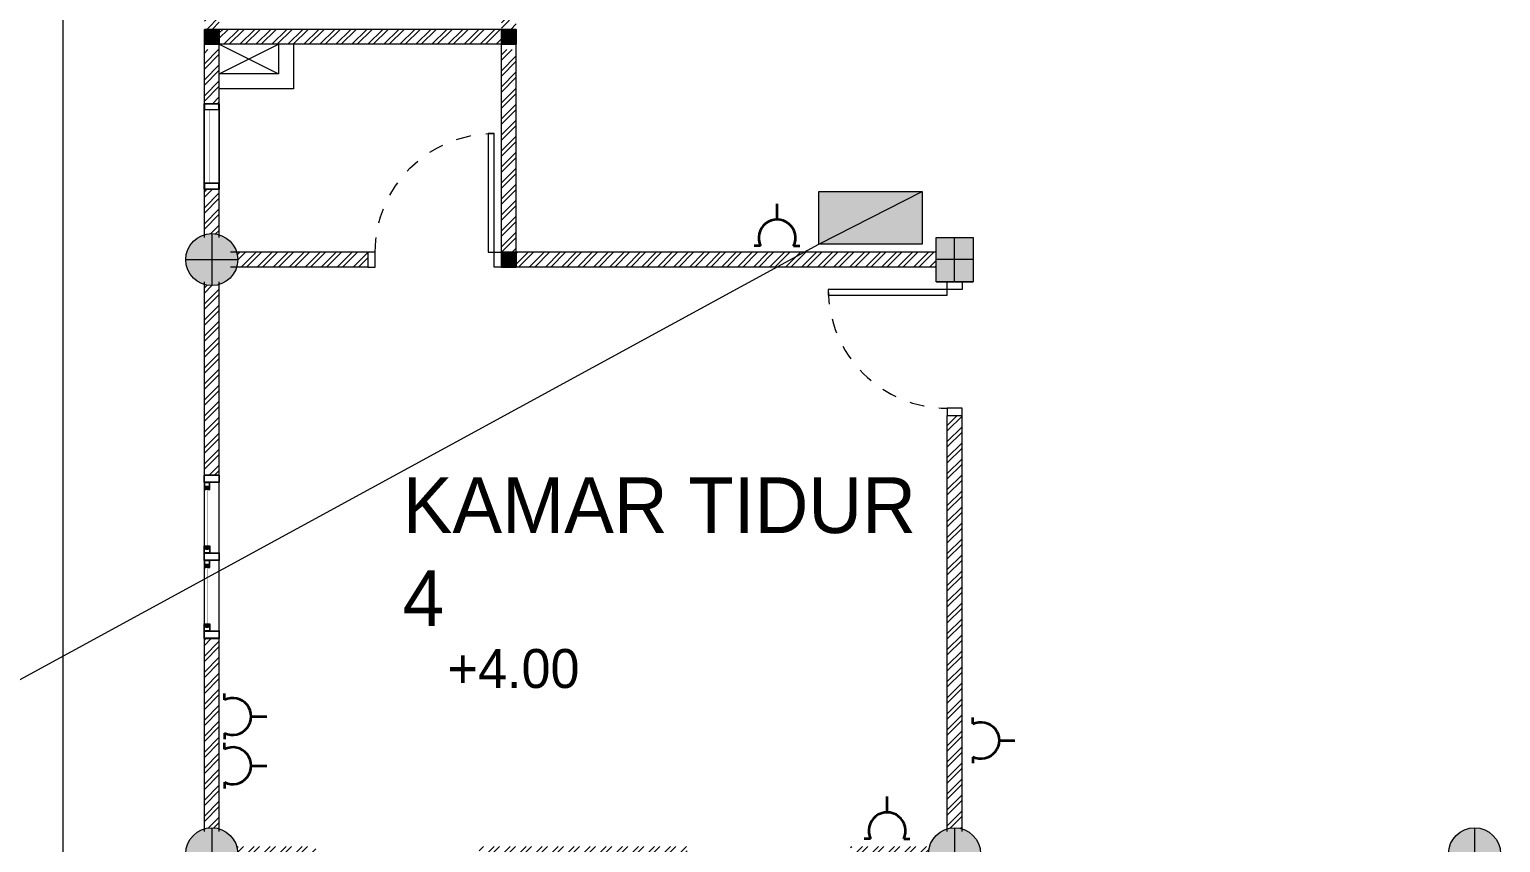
# Model space of a CAD drawing. Header units: millimetres. Extents: x -667 to -468, y -723 to -475.
# Drawn here: x -584.18 to -574.28, y -705.31 to -699.84 of the extents above; entities that cross this region are included whole.
import ezdxf

# ---------------------------------------------------------------- set-up
doc = ezdxf.new("R2010")
doc.units = ezdxf.units.MM
doc.linetypes.add('CENTER', pattern=[2, 1.25, -0.25, 0.25, -0.25])
doc.linetypes.add('HIDDEN', pattern=[0.375, 0.25, -0.125])
doc.layers.get('0').update_dxf_attribs({"lineweight": 9})
for name, color, linetype, lineweight in [('BLOCK', 231, 'Continuous', 5), ('COLUMN', 11, 'Continuous', 9), ('dinding', 36, 'Continuous', 9), ('DOOR', 6, 'Continuous', 5), ('HIDDEN', 9, 'HIDDEN', 5), ('NOTASI', 250, 'Continuous', 5), ('pintu', 6, 'Continuous', 5), ('TEXT', 26, 'Continuous', 5)]:
    doc.layers.add(name, color=color, linetype=linetype, lineweight=lineweight)
doc.styles.get("Standard").update_dxf_attribs({"font": 'arial.ttf'})
pattern_1 = [(45, (75.192764, -159.11501), (-0.053881537, 0.053881537), []), (45, (75.228685, -159.11501), (-0.053881537, 0.053881537), [])]

# ---------------------------------------------------------------- blocks, each defined once
blk = doc.blocks.new('FFFF')
at = {"layer": 'NOTASI', "ltscale": 0.01}
h = blk.add_hatch(color=256, dxfattribs=at)
h.paths.add_polyline_path([(-508.3704, -250.991), (-508.4954, -250.991), (-508.4954, -251.141), (-508.3704, -251.141)])
h.paths.add_polyline_path([(-508.3704, -251.141), (-508.4954, -251.141), (-508.4954, -251.291), (-508.3704, -251.291)])
h.paths.add_polyline_path([(-508.4954, -251.141), (-508.6204, -251.141), (-508.6204, -251.291), (-508.4954, -251.291)])
h.paths.add_polyline_path([(-508.4954, -250.991), (-508.6204, -250.991), (-508.6204, -251.141), (-508.4954, -251.141)])
at = {"ltscale": 0.01}
for p, q in [((-508.3704, -250.991), (-508.6204, -250.991)), ((-508.4954, -250.991), (-508.4954, -251.291)), ((-508.6204, -251.141), (-508.3704, -251.141))]:
    blk.add_line(p, q, dxfattribs=at)
blk.add_lwpolyline([(-508.6204, -250.991), (-508.3704, -250.991), (-508.3704, -251.291), (-508.6204, -251.291)], close=True, dxfattribs=at)
blk = doc.blocks.new('*U614')
for points in [[(81823.4, 24533.4), (81823.4, 25333.4), (81783.4, 25333.4), (81783.4, 24533.4)], [(80973.4, 24433.4), (81023.4, 24433.4), (81023.4, 24533.4), (80973.4, 24533.4)], [(81823.4, 24533.4), (81873.4, 24533.4), (81873.4, 24433.4), (81823.4, 24433.4)]]:
    blk.add_lwpolyline(points, close=True)
at = {"layer": 'HIDDEN'}
blk.add_arc((81823.4, 24533.4), 800, 90, 180, dxfattribs=at)
blk = doc.blocks.new('32')
at = {"layer": 'NOTASI'}
h = blk.add_hatch(color=256, dxfattribs=at)
h.paths.add_polyline_path([(2106.8221, 191.4695), (2106.7721, 191.4695), (2106.7721, 191.4195), (2106.8221, 191.4195)])
h.paths.add_polyline_path([(2106.8721, 191.4695), (2106.8221, 191.4695), (2106.8221, 191.4195), (2106.8721, 191.4195)])
h.paths.add_polyline_path([(2106.8721, 191.4195), (2106.8221, 191.4195), (2106.8221, 191.3695), (2106.8721, 191.3695)])
h.paths.add_polyline_path([(2106.8221, 191.4195), (2106.7721, 191.4195), (2106.7721, 191.3695), (2106.8221, 191.3695)])
at = {"layer": 'BLOCK'}
for p, q in [((2106.7721, 191.4195), (2106.8721, 191.4195)), ((2106.8221, 191.4695), (2106.8221, 191.3695))]:
    blk.add_line(p, q, dxfattribs=at)
blk.add_lwpolyline([(2106.8721, 191.4695), (2106.7721, 191.4695), (2106.7721, 191.3695), (2106.8721, 191.3695)], close=True, dxfattribs=at)
blk = doc.blocks.new('*U582')
for points in [[(81023.4, 24533.4), (81023.4, 25333.4), (81063.4, 25333.4), (81063.4, 24533.4)], [(81023.4, 24533.4), (80973.4, 24533.4), (80973.4, 24433.4), (81023.4, 24433.4)], [(81873.4, 24433.4), (81823.4, 24433.4), (81823.4, 24533.4), (81873.4, 24533.4)]]:
    blk.add_lwpolyline(points, close=True)
at = {"layer": 'HIDDEN'}
blk.add_arc((81023.4, 24533.4), 800, 0, 90, dxfattribs=at)
blk = doc.blocks.new('kolommm bulat')
at = {"layer": 'NOTASI'}
h = blk.add_hatch(color=256, dxfattribs=at)
h.paths.add_polyline_path([(-808.9141, -494.9305), (-808.9141, -495.1055), (-808.7391, -495.1055, 0.414214)])
h.paths.add_polyline_path([(-808.9141, -494.9305, 0.414214), (-809.0891, -495.1055), (-808.9141, -495.1055)])
h.paths.add_polyline_path([(-808.9141, -495.1055), (-809.0891, -495.1055, 0.414214), (-808.9141, -495.2805)])
h.paths.add_polyline_path([(-808.7391, -495.1055), (-808.9141, -495.1055), (-808.9141, -495.2805, 0.414214)])
for p, q in [((-808.9141, -494.9305), (-808.9141, -495.2805)), ((-809.0891, -495.1055), (-808.7391, -495.1055))]:
    blk.add_line(p, q)
blk.add_circle((-808.9141, -495.1055), 0.175)
blk = doc.blocks.new('FCE')
h = blk.add_hatch()
h.set_pattern_fill('ANSI31', color=30, scale=0.02, angle=-180, style=0)
h.set_pattern_definition([(45, (-1849.7851361, -2568.5427676), (-0.0017677669529, 0.0017677669529), [])])
h.paths.add_polyline_path([(-655.011, -509.7223), (-655.009, -509.7223, -0.354282), (-655.007, -509.7193), (-655.027, -509.7193), (-655.027, -509.7273), (-655.011, -509.7273)])
h.paths.add_polyline_path([(-655.027, -509.7113), (-655.027, -509.7193), (-655.007, -509.7193, -0.354282), (-655.009, -509.7163), (-655.011, -509.7163), (-655.011, -509.7113)])
h = blk.add_hatch()
h.set_pattern_fill('ANSI31', color=30, scale=0.02, angle=-180, style=0)
h.set_pattern_definition([(135, (540.1511286, -2568.5427676), (0.0017677669529, 0.0017677669529), [])])
h.paths.add_polyline_path([(-654.623, -509.7223), (-654.625, -509.7223, 0.354282), (-654.627, -509.7193), (-654.607, -509.7193), (-654.607, -509.7273), (-654.623, -509.7273)])
h.paths.add_polyline_path([(-654.607, -509.7113), (-654.607, -509.7193), (-654.627, -509.7193, 0.354282), (-654.625, -509.7163), (-654.623, -509.7163), (-654.623, -509.7113)])
h = blk.add_hatch()
h.set_pattern_fill('ANSI31', color=30, scale=0.02, angle=-180, style=0)
h.set_pattern_definition([(45, (-1849.2601361, -2568.5427676), (-0.0017677669529, 0.0017677669529), [])])
h.paths.add_polyline_path([(-654.486, -509.7223), (-654.484, -509.7223, -0.354282), (-654.482, -509.7193), (-654.502, -509.7193), (-654.502, -509.7273), (-654.486, -509.7273)])
h.paths.add_polyline_path([(-654.502, -509.7113), (-654.502, -509.7193), (-654.482, -509.7193, -0.354282), (-654.484, -509.7163), (-654.486, -509.7163), (-654.486, -509.7113)])
h = blk.add_hatch()
h.set_pattern_fill('ANSI31', color=30, scale=0.02, angle=-180, style=0)
h.set_pattern_definition([(135, (540.6761286, -2568.5427676), (0.0017677669529, 0.0017677669529), [])])
h.paths.add_polyline_path([(-654.098, -509.7223), (-654.1, -509.7223, 0.354282), (-654.102, -509.7193), (-654.082, -509.7193), (-654.082, -509.7273), (-654.098, -509.7273)])
h.paths.add_polyline_path([(-654.082, -509.7113), (-654.082, -509.7193), (-654.102, -509.7193, 0.354282), (-654.1, -509.7163), (-654.098, -509.7163), (-654.098, -509.7113)])
for points in [[(-655.0545, -509.6381), (-655.1045, -509.6381), (-655.1045, -509.7381), (-655.0545, -509.7381)], [(-655.1045, -509.6381), (-654.0045, -509.6381), (-654.0045, -509.7381), (-655.1045, -509.7381)], [(-655.0565, -509.6401), (-655.1025, -509.6401), (-655.1025, -509.7361), (-655.0565, -509.7361)], [(-654.5295, -509.6381), (-654.5795, -509.6381), (-654.5795, -509.7381), (-654.5295, -509.7381)], [(-654.5315, -509.6401), (-654.5775, -509.6401), (-654.5775, -509.7361), (-654.5315, -509.7361)], [(-654.0045, -509.6381), (-654.0545, -509.6381), (-654.0545, -509.7381), (-654.0045, -509.7381)], [(-654.0065, -509.6401), (-654.0525, -509.6401), (-654.0525, -509.7361), (-654.0065, -509.7361)], [(-655.029, -509.7093), (-655.009, -509.7093), (-655.009, -509.7026), (-655.0525, -509.7026), (-655.0525, -509.7361), (-655.009, -509.7361), (-655.009, -509.7293), (-655.029, -509.7293)], [(-654.605, -509.7093), (-654.625, -509.7093), (-654.625, -509.7026), (-654.5815, -509.7026), (-654.5815, -509.7361), (-654.625, -509.7361), (-654.625, -509.7293), (-654.605, -509.7293)], [(-654.504, -509.7093), (-654.484, -509.7093), (-654.484, -509.7026), (-654.5275, -509.7026), (-654.5275, -509.7361), (-654.484, -509.7361), (-654.484, -509.7293), (-654.504, -509.7293)], [(-654.08, -509.7093), (-654.1, -509.7093), (-654.1, -509.7026), (-654.0565, -509.7026), (-654.0565, -509.7361), (-654.1, -509.7361), (-654.1, -509.7293), (-654.08, -509.7293)]]:
    blk.add_lwpolyline(points, close=True)
for points in [[(-655.009, -509.7133), (-655.009, -509.7113), (-655.009, -509.7163), (-655.009, -509.7113), (-655.007, -509.7113), (-655.007, -509.7006), (-655.0545, -509.7006), (-655.0545, -509.7381), (-655.007, -509.7381), (-655.007, -509.7273), (-655.009, -509.7273), (-655.009, -509.7223), (-655.009, -509.7273)], [(-655.009, -509.7223), (-655.011, -509.7223), (-655.011, -509.7273), (-655.027, -509.7273), (-655.027, -509.7113), (-655.011, -509.7113), (-655.011, -509.7163), (-655.009, -509.7163)], [(-654.625, -509.7133), (-654.625, -509.7113), (-654.625, -509.7163), (-654.625, -509.7113), (-654.627, -509.7113), (-654.627, -509.7006), (-654.5795, -509.7006), (-654.5795, -509.7381), (-654.627, -509.7381), (-654.627, -509.7273), (-654.625, -509.7273), (-654.625, -509.7223), (-654.625, -509.7273)], [(-654.625, -509.7223), (-654.623, -509.7223), (-654.623, -509.7273), (-654.607, -509.7273), (-654.607, -509.7113), (-654.623, -509.7113), (-654.623, -509.7163), (-654.625, -509.7163)], [(-654.484, -509.7133), (-654.484, -509.7113), (-654.484, -509.7163), (-654.484, -509.7113), (-654.482, -509.7113), (-654.482, -509.7006), (-654.5295, -509.7006), (-654.5295, -509.7381), (-654.482, -509.7381), (-654.482, -509.7273), (-654.484, -509.7273), (-654.484, -509.7223), (-654.484, -509.7273)], [(-654.484, -509.7223), (-654.486, -509.7223), (-654.486, -509.7273), (-654.502, -509.7273), (-654.502, -509.7113), (-654.486, -509.7113), (-654.486, -509.7163), (-654.484, -509.7163)], [(-654.1, -509.7133), (-654.1, -509.7113), (-654.1, -509.7163), (-654.1, -509.7113), (-654.102, -509.7113), (-654.102, -509.7006), (-654.0545, -509.7006), (-654.0545, -509.7381), (-654.102, -509.7381), (-654.102, -509.7273), (-654.1, -509.7273), (-654.1, -509.7223), (-654.1, -509.7273)], [(-654.1, -509.7223), (-654.098, -509.7223), (-654.098, -509.7273), (-654.082, -509.7273), (-654.082, -509.7113), (-654.098, -509.7113), (-654.098, -509.7163), (-654.1, -509.7163)]]:
    blk.add_lwpolyline(points)
at = {"color": 20, "const_width": 0.002}
for points in [[(-654.623, -509.7193), (-655.011, -509.7193)], [(-654.098, -509.7193), (-654.486, -509.7193)]]:
    blk.add_lwpolyline(points, dxfattribs=at)
for centre, start, end in [((-655.0062, -509.7166), 174.67337, 252.70675), ((-655.0062, -509.7221), 107.29325, 185.32663), ((-654.6279, -509.7166), 287.29325, 5.32663), ((-654.6279, -509.7221), 354.67337, 72.70675), ((-654.4812, -509.7166), 174.67337, 252.70675), ((-654.4812, -509.7221), 107.29325, 185.32663), ((-654.1029, -509.7166), 287.29325, 5.32663), ((-654.1029, -509.7221), 354.67337, 72.70675)]:
    blk.add_arc(centre, 0.00286, start, end)
blk = doc.blocks.new('VFE')
for points in [[(-641.3645, -508.7381), (-641.3245, -508.7381), (-641.3245, -508.6381), (-641.3645, -508.6381)], [(-640.7895, -508.7381), (-641.3645, -508.7381), (-641.3645, -508.6381), (-640.7895, -508.6381)], [(-641.3265, -508.6401), (-641.3625, -508.6401), (-641.3625, -508.7361), (-641.3265, -508.7361)], [(-640.8295, -508.7381), (-640.7895, -508.7381), (-640.7895, -508.6381), (-640.8295, -508.6381)], [(-640.7915, -508.6401), (-640.8275, -508.6401), (-640.8275, -508.7361), (-640.7915, -508.7361)]]:
    blk.add_lwpolyline(points, close=True)
at = {"linetype": 'CENTER', "ltscale": 0.1, "const_width": 0.002}
blk.add_lwpolyline([(-641.3245, -508.7031), (-640.8295, -508.7031)], dxfattribs=at)
blk = doc.blocks.new('bok')
h = blk.add_hatch(color=256)
h.set_gradient(color1=(250, 255, 255), one_color=1, tint=1)
h.paths.add_polyline_path([(286.4947, 536.0116), (286.4947, 535.8143), (286.8815, 536.0116)])
blk.add_line((286.4947, 535.8143), (286.8815, 536.0116))
blk.add_lwpolyline([(286.4947, 536.0116), (286.8815, 536.0116), (286.8815, 535.8143), (286.4947, 535.8143)], close=True)
blk = doc.blocks.new('box panel')
at = {"lineweight": 9}
h = blk.add_hatch(color=256, dxfattribs=at)
h.set_gradient(color1=(238, 227, 17), one_color=1, tint=1)
h.paths.add_polyline_path([(0.1934, 0.0987), (-0.1934, -0.0987), (0.1934, -0.0987)])
blk.add_blockref('bok', (-286.6881, -535.913))
blk = doc.blocks.new('sk 1')
at = {"color": 242, "lineweight": 35, "true_color": 0xbb071f}
for p, q in [((54.3, 111.4), (54.3, 153.6)), ((54.3, 111.4), (54.3, 111.4)), ((-124, 0), (-230, 0)), ((54.3, -111.4), (54.3, -153.6))]:
    blk.add_line(p, q, dxfattribs=at)
blk.add_arc((0, 0), 124, 64.02952, 295.97048, dxfattribs=at)

msp = doc.modelspace()

# ---------------------------------------------------------------- hatches: boundary and pattern name
at = {"layer": 'NOTASI'}
h = msp.add_hatch(dxfattribs=at)
h.set_pattern_fill('ANSI32', color=256, scale=0.008, style=0)
h.set_pattern_definition(pattern_1)
h.paths.add_polyline_path([(-578.0805, -698.3357), (-580.9055, -698.3357), (-580.9055, -698.4357), (-578.0805, -698.4357)])
h.paths.add_polyline_path([(-580.9055, -698.4357), (-581.0055, -698.4357), (-581.0055, -699.8357), (-580.9055, -699.8357)])
h.paths.add_polyline_path([(-580.9055, -699.9714), (-581.0055, -699.9714), (-581.0055, -701.3357), (-580.9055, -701.3357)])
h.paths.add_polyline_path([(-581.0055, -699.8357), (-582.9055, -699.8357), (-582.9055, -699.9357), (-581.0055, -699.9357)])
h.paths.add_polyline_path([(-582.9055, -699.9714), (-583.0055, -699.9714), (-583.0055, -700.3357), (-582.9055, -700.3357)])
h.paths.add_polyline_path([(-582.9055, -700.9107), (-583.0055, -700.9107), (-583.0055, -701.2179, -0.145898), (-582.9055, -701.2179)])
h.paths.add_polyline_path([(-582.9055, -699.4357), (-583.0055, -699.4357), (-583.0055, -699.8357), (-582.9055, -699.8357)])
h.paths.add_polyline_path([(-582.9055, -698.5534, -0.145898), (-583.0055, -698.5534), (-583.0055, -698.8607), (-582.9055, -698.8607)])
h.paths.add_polyline_path([(-581.9055, -698.3357), (-582.7878, -698.3357, -0.072565), (-582.7805, -698.3857, -0.072565), (-582.7878, -698.4357), (-581.9055, -698.4357)])
h = msp.add_hatch(dxfattribs=at)
h.set_pattern_fill('ANSI32', color=256, scale=0.008, style=0)
h.set_pattern_definition(pattern_1)
h.paths.add_polyline_path([(-578.0805, -701.3357), (-580.9055, -701.3357), (-580.9055, -701.4357), (-578.0805, -701.4357)])
h.paths.add_polyline_path([(-581.9055, -701.3357), (-582.7878, -701.3357, -0.072565), (-582.7805, -701.3857, -0.072565), (-582.7878, -701.4357), (-581.9055, -701.4357)])
h.paths.add_polyline_path([(-582.9055, -701.5534, -0.145898), (-583.0055, -701.5534), (-583.0055, -702.8357), (-582.9055, -702.8357)])
h = msp.add_hatch(dxfattribs=at)
h.set_pattern_fill('ANSI32', color=256, scale=0.008, style=0)
h.set_pattern_definition(pattern_1)
h.paths.add_polyline_path([(-577.9055, -702.4357), (-578.0055, -702.4357), (-578.0055, -705.2179, -0.145898), (-577.9055, -705.2179)])
h.paths.add_polyline_path([(-578.1232, -705.3357), (-578.6555, -705.3357), (-578.6555, -705.4357), (-578.1232, -705.4357, -0.072565), (-578.1305, -705.3857, -0.072565)])
h.paths.add_polyline_path([(-579.7555, -705.3357), (-581.1555, -705.3357), (-581.1555, -705.4357), (-579.7555, -705.4357)])
h.paths.add_polyline_path([(-582.2555, -705.3357), (-582.7878, -705.3357, -0.072565), (-582.7805, -705.3857, -0.072565), (-582.7878, -705.4357), (-582.2555, -705.4357)])
h.paths.add_polyline_path([(-582.9055, -703.9357), (-583.0055, -703.9357), (-583.0055, -705.2179, -0.145898), (-582.9055, -705.2179)])

# ---------------------------------------------------------------- linework, layer by layer
at = {"color": 1, "linetype": 'ByBlock', "true_color": 0xff1a1a}
msp.add_line((-586.8172, -705.6143), (-578.8687, -701.2817), dxfattribs=at)
at = {"layer": 'dinding', "ltscale": 0.01}
msp.add_line((-583.9555, -711.3857), (-583.9555, -691.3857), dxfattribs=at)
at = {"layer": 'dinding'}
for p, q in [((-581.0055, -699.8357), (-582.9055, -699.8357)), ((-583.0055, -701.2357), (-583.0055, -699.9357)), ((-581.0055, -699.9357), (-582.9055, -699.9357)), ((-582.9055, -701.2357), (-582.9055, -699.9357)), ((-582.5055, -699.9357), (-582.5055, -700.1357)), ((-582.4055, -699.9357), (-582.4055, -700.2357)), ((-581.0055, -701.3357), (-581.0055, -699.9357)), ((-580.9055, -701.3357), (-580.9055, -699.9357)), ((-582.5055, -700.1357), (-582.9055, -700.1357)), ((-582.4055, -700.2357), (-582.9055, -700.2357)), ((-581.9055, -701.3357), (-582.8305, -701.3357)), ((-578.0805, -701.3357), (-580.9055, -701.3357)), ((-581.9055, -701.4357), (-582.8305, -701.4357)), ((-578.0805, -701.4357), (-580.9055, -701.4357)), ((-583.0055, -705.2357), (-583.0055, -701.5357)), ((-582.9055, -705.2357), (-582.9055, -701.5357)), ((-578.0055, -705.2357), (-578.0055, -702.4357)), ((-577.9055, -705.2357), (-577.9055, -702.4357))]:
    msp.add_line(p, q, dxfattribs=at)
at = {"layer": 'NOTASI'}
for p, q in [((-582.9055, -699.9357), (-582.5055, -700.1357)), ((-582.9055, -700.1357), (-582.5055, -699.9357))]:
    msp.add_line(p, q, dxfattribs=at)

# ---------------------------------------------------------------- block references
at = {"xscale": 1.797320856922956, "yscale": 1.797320856922956, "zscale": 1.797320856922956}
msp.add_blockref('box panel', (-578.5211, -701.1044), dxfattribs=at)
msp.add_blockref('box panel', (-578.5211, -701.1044), dxfattribs=at)
at = {"color": 0, "xscale": 0.001, "yscale": 0.001, "zscale": 0.001}
for p, rotation in [((-579.1503, -701.2394), 270), ((-582.8144, -704.4612), 180), ((-582.8144, -704.7927), 180), ((-578.4095, -705.2307), 270)]:
    msp.add_blockref('sk 1', p, dxfattribs=dict(at, rotation=rotation))
at = {"color": 0, "xscale": -0.001, "yscale": 0.001, "zscale": 0.001}
msp.add_blockref('sk 1', (-577.7794, -704.6228), dxfattribs=at)
at = {"layer": 'COLUMN'}
for name, p, rotation in [('32', (-774.375, 1406.9364), 270), ('32', (-772.375, 1406.9364), 270), ('FFFF', (-1086.451, -952.5267), 180), ('32', (-772.375, 1405.4364), 270)]:
    msp.add_blockref(name, p, dxfattribs=dict(at, rotation=rotation))
at = {"layer": 'COLUMN', "xscale": -1, "rotation": 270}
for p in [(-774.375, -2806.7078), (-772.375, -2806.7078), (-772.375, -2808.2078)]:
    msp.add_blockref('32', p, dxfattribs=at)
at = {"layer": 'COLUMN'}
for p in [(225.9586, -206.2802), (225.9586, -210.2802), (230.9586, -210.2802), (234.4586, -210.2802)]:
    msp.add_blockref('kolommm bulat', p, dxfattribs=at)
at = {"layer": 'DOOR', "xscale": -0.0009999999999763531, "yscale": 0.0009999999999763531, "zscale": 0.0009999999999763531}
msp.add_blockref('*U582', (-500.0322, -725.869), dxfattribs=at)
at = {"layer": 'DOOR', "xscale": 0.0009999999999763531, "yscale": 0.0009999999999763531, "zscale": 0.0009999999999763531, "rotation": 90.00000000001445}
msp.add_blockref('*U614', (-553.4721, -783.409), dxfattribs=at)
at = {"layer": 'pintu', "rotation": 270}
msp.add_blockref('VFE', (-74.2675, -1341.7002), dxfattribs=at)
at = {"layer": 'pintu', "xscale": -1, "rotation": 270}
msp.add_blockref('FCE', (-73.2675, -48.8311), dxfattribs=at)

# ---------------------------------------------------------------- texts
at = {"layer": 'TEXT', "insert": (-581.6701, -702.8515), "char_height": 0.375, "width": 3.517197, "attachment_point": 1}
msp.add_mtext('{\\fAvantGarde Bk BT|b0|i0|c0|p34;KAMAR TIDUR 4}', dxfattribs=at)
at = {"layer": 'TEXT', "lineweight": 9, "insert": (-580.9241, -704.1402), "char_height": 0.262377, "attachment_point": 5}
msp.add_mtext('{\\fIrisUPC|b0|i0|c0|p34;+4.00}', dxfattribs=at)

doc.saveas('drawing.dxf')
